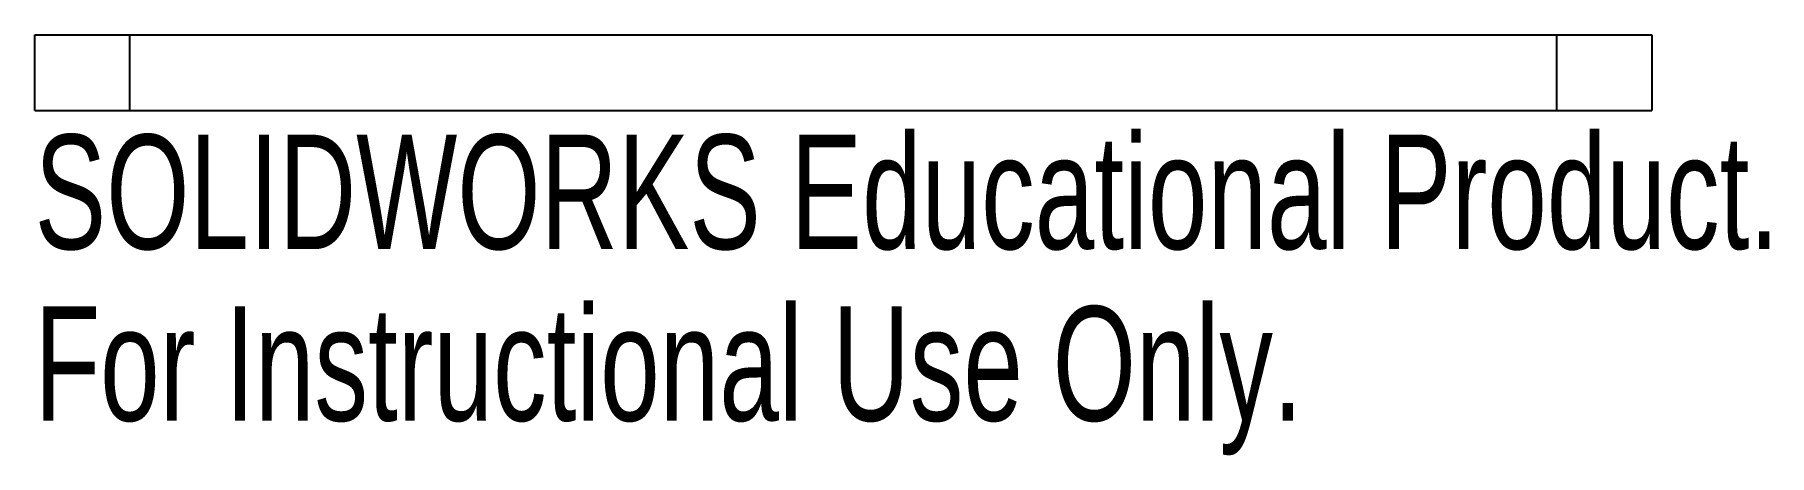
# Paper-space layout '_Front' of a CAD drawing. Header units: millimetres. Extents: x -34.1 to 39.1, y -14.6 to 3.2.
import ezdxf

# ---------------------------------------------------------------- set-up
doc = ezdxf.new("R2010")
doc.units = ezdxf.units.MM
doc.styles.add('SLDTEXTSTYLE0', font='TXT', dxfattribs={"width": 0.7})

psp = doc.layouts.new('_Front')

# ---------------------------------------------------------------- linework, layer by layer
at = {"color": 7, "linetype": 'Continuous', "lineweight": 25}
for p, q in [((-34.15, 0), (-34.15, 3.2)), ((-34.15, 3.2), (34.15, 3.2)), ((-30.15, 3.2), (-30.15, 0)), ((30.15, 0), (30.15, 3.2)), ((34.15, 3.2), (34.15, 0)), ((-34.15, 0), (34.15, 0))]:
    psp.add_line(p, q, dxfattribs=at)

# ---------------------------------------------------------------- texts
at = {"color": 7, "linetype": 'Continuous', "char_height": 4.83362, "attachment_point": 1, "style": 'SLDTEXTSTYLE0'}
for s, insert in [('SOLIDWORKS Educational Product.', (-34.15, -1.02)), ('For Instructional Use Only.', (-34.15, -8.27))]:
    psp.add_mtext(s, dxfattribs=dict(at, insert=insert))

doc.saveas('drawing.dxf')
